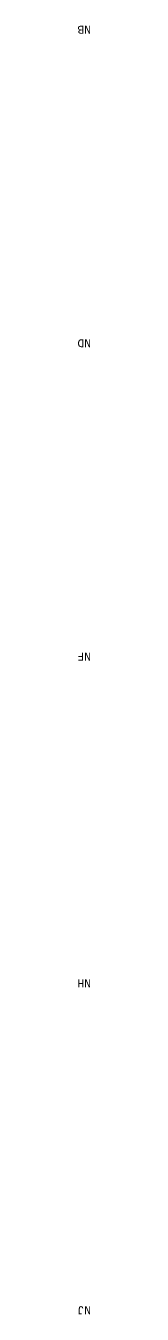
# Model space of a CAD drawing. Header units: millimetres. Extents: x 308165 to 657535, y 5096 to 173229.
# Drawn here: x 369986 to 370598, y 97958 to 162370 of the extents above; entities that cross this region are included whole.
import ezdxf

# ---------------------------------------------------------------- set-up
doc = ezdxf.new("R2010")
doc.units = ezdxf.units.MM
doc.linetypes.add('DASHED', pattern=[0.75, 0.5, -0.25])
doc.layers.add('WF_numbers', color=6, linetype='Continuous')
doc.styles.add('WF_txt', font='consola.ttf')

msp = doc.modelspace()

# ---------------------------------------------------------------- texts
at = {"layer": 'WF_numbers', "linetype": 'DASHED', "char_height": 400, "attachment_point": 1, "rotation": 180, "style": 'WF_txt'}
for s, insert in [('NB', (370642, 161970, -324439)), ('ND', (370642, 146298, -324439)), ('NF', (370642, 130626, -324439)), ('NH', (370642, 114294, -324439)), ('NJ', (370642, 97958, -324439))]:
    msp.add_mtext_dynamic_manual_height_columns(s, width=423.53, gutter_width=2118, heights=[0], dxfattribs=dict(at, insert=insert))

doc.saveas('drawing.dxf')
